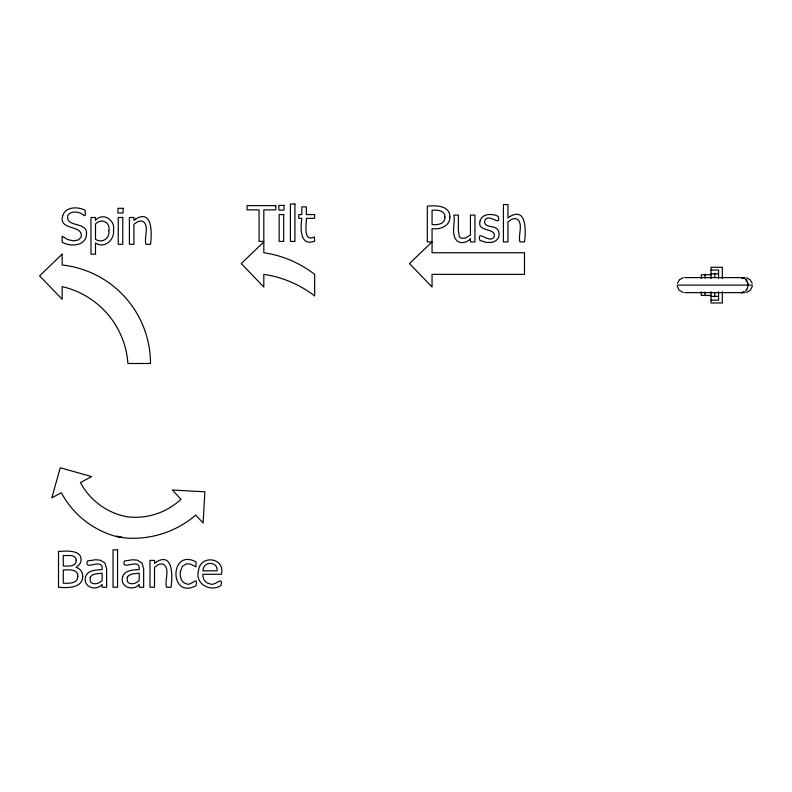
<?xml version="1.0" encoding="UTF-8"?>
<svg xmlns="http://www.w3.org/2000/svg" width="792" height="792" viewBox="0 0 792 792"><rect width="100%" height="100%" fill="white"/><g stroke="black" fill="none" stroke-linecap="round" stroke-linejoin="round"><path stroke-width="1.19" d="M752.321 286.219L750.192 290.436L746.351 292.495M122.245 537.639L117.949 536.946A88.605 88.605 0 0 1 61.35 492.733L51.817 497.831L60.261 467.745L91.624 476.576L80.428 482.556A66.983 66.983 0 0 0 126.413 516.691A66.983 66.983 0 0 0 180.992 499.287L172.329 490.01L204.861 491.812L203.108 523.017L195.733 515.107A96.327 96.327 0 0 1 125.651 537.986L117.632 536.451M677.417 283.288L679.655 279.546L683.239 277.745M746.846 289.298L746.658 289.595A7.524 6.633 -90 0 0 745.282 279.081A7.524 6.633 90 0 1 746.45 280.348L746.846 280.942A7.524 6.633 90 0 1 747.955 285.12M741.263 292.644L744.163 291.921A7.524 6.633 -90 0 1 741.322 292.644M711.038 270.072L718.552 270.072L718.552 278.497M711.038 273.834L718.552 273.834M711.038 274.774L701.257 274.774L701.257 278.428M684.714 277.596L744.876 277.596M744.163 278.319A7.524 6.633 -90 0 0 741.322 277.596A7.524 6.633 90 0 1 744.163 278.319L741.263 277.596M677.19 285.12L752.4 285.12M684.714 292.644L744.876 292.644M711.038 295.456L701.257 295.456L701.257 291.812M711.038 296.396L718.552 296.396M711.038 300.158L718.552 300.158L718.552 291.733M746.351 277.745L750.192 279.804L752.172 283.288M683.239 292.495L679.14 290.169L677.269 286.219M116.761 536.045L120.948 537.501M722.314 278.537L722.314 267.26L711.038 267.26L711.038 278.497M722.314 291.703L722.314 302.98L711.038 302.98L711.038 291.733M714.79 273.299L714.79 277.596M714.79 292.644L714.79 296.941M705.019 274.774L705.019 278.22M705.019 292.01L705.019 295.456M746.45 289.892A7.524 6.633 -90 0 1 745.282 291.159M180.388 571.557C179.744 576.19 180.952 582.595 186.288 583.744C191.268 586.832 198.356 574.447 196.01 585.714C169.26 599.92 169.3 547.925 196.01 561.845L196.01 566.904L190.456 564.053L186.348 563.854L182.378 566.339L180.388 571.557M113.484 230.185C114.84 239.778 104.376 249.114 95.495 242.956L95.495 254.192L90.981 254.192L90.981 217.473L95.495 217.473L95.495 220.285C102.91 211.88 115.474 219.899 113.484 230.185M198.475 570.854C194.822 584.11 210.444 592.307 220.938 585.595C223.532 574.636 214.691 587.03 209.751 583.753C205.197 583.209 202.564 578.566 202.851 574.279L221.433 574.279C225.433 557.241 199.95 554.301 198.475 570.854M77.814 576.437C77.883 583.872 68.439 583.457 63.261 583.169L63.261 569.963C68.32 569.814 78.269 568.745 77.814 576.437M449.866 216.949C450.183 226.185 439.798 229.937 432.056 228.601L432.056 252.737L524.502 252.737L524.502 274.359L432.056 274.359L432.056 287.05L409.484 263.548L432.056 241.926L427.294 241.926L427.294 206.167C435.442 205.296 450.044 205.296 449.866 216.949M480.11 220.909C476.507 232.66 496.158 227.126 494.238 236.689C489.634 244.857 476.774 228.363 479.813 240.313L486.12 242.392L491.228 242.421A10.237 10.237 0 0 0 496.525 240.125C501.158 236.432 499.485 227.789 493.238 227.017C489.803 226.334 482.863 225.591 484.932 220.384C488.991 212.513 501.197 227.631 498.237 216.394C492.476 213.385 482.14 213.216 480.11 220.909M62.637 216.038C58.291 231.155 84.11 224.205 81.041 237.293L78.398 239.917L73.567 240.837L67.835 239.63L62.162 236.204L62.162 242.164C70.27 247.154 86.14 246.183 86.486 234.115C87.912 220.928 64.756 228.136 67.884 215.345C70.537 211.226 76.329 211.513 80.368 213.167C85.358 215.761 85.714 218.354 85.1 210.197C77.764 206.484 65.231 206.465 62.637 216.038M82.754 576.249C82.655 588.456 66.974 588.06 58.509 587.228L58.509 551.47C65.993 550.965 83.526 549.272 80.744 561.924C80.081 564.389 77.883 566.023 76.062 567.369C80.081 568.359 82.863 572.131 82.754 576.249M108.821 230.68C110.266 238.352 101.861 243.748 95.495 239.283L95.495 224.077C100.891 217.741 110.85 222.146 108.821 230.68M85.546 576.863C82.497 586.793 96.188 591.812 102.119 584.367L102.119 587.228L106.603 587.228L106.603 568.874L104.98 563.013L100.287 560.182L95.634 559.756L87.437 560.974C83.497 572.002 103.514 556.469 102.119 569.577C96.337 570.052 87.556 569.933 85.546 576.863M122.602 576.863C119.543 586.793 133.244 591.812 139.164 584.367L139.164 587.228L143.659 587.228L143.659 568.874L142.035 563.013L137.343 560.182L132.68 559.756L124.492 560.974C120.552 572.002 140.57 556.469 139.164 569.577C133.393 570.052 124.611 569.933 122.602 576.863M90.209 577.338L90.239 581.179L91.209 582.635C94.694 585.11 99.297 583.259 102.119 580.625L102.119 573.18C98.109 573.853 92.456 573.141 90.209 577.338M127.265 577.338L127.294 581.179L128.264 582.635C131.749 585.11 136.353 583.259 139.164 580.625L139.164 573.18C135.155 573.853 129.512 573.141 127.265 577.338M444.926 217.067C445.322 224.047 437.313 225.245 432.056 224.542L432.056 210.246C437.016 209.741 445.292 210.276 444.926 217.067M76.131 560.211C76.517 567.121 67.766 566.092 63.261 565.993L63.261 555.529C67.399 555.944 75.983 553.766 76.131 560.211M203.524 567.834L202.851 570.824L217.048 570.824C218.345 562.577 206.088 560.687 203.524 567.834M62.162 254.192L39.6 275.814L62.162 299.317L62.162 286.625A84.982 84.982 0 0 1 127.918 363.488L150.49 363.488A99.059 99.059 0 0 0 62.162 265.003L62.162 254.192M263.815 241.926L241.253 263.548L263.815 287.05L263.815 274.359A108.791 108.791 0 0 1 314.652 295.98L314.652 274.359A108.791 108.791 0 0 0 263.815 252.737L263.815 241.926M135.917 218.859L133.917 220.453L133.917 217.473L129.403 217.473L129.403 244.302L133.917 244.302L133.917 224.275L137.412 221.928A7.702 7.702 0 0 1 142.402 221.156C150.124 225.086 143.669 237.867 145.975 244.302L150.49 244.302C151.777 235.145 153.193 208.781 135.917 218.859M509.939 216.493L507.939 218.077L507.939 204.564L503.425 204.564L503.425 241.926L507.939 241.926L507.939 221.899L511.434 219.552A7.702 7.702 0 0 1 516.424 218.78C524.136 222.71 517.681 235.501 519.988 241.926L524.502 241.926C525.789 232.779 527.215 206.405 509.939 216.493M156.519 561.785L154.509 563.379L154.509 560.399L149.995 560.399L149.995 587.228L154.509 587.228L154.509 567.201L158.004 564.854A7.702 7.702 0 0 1 163.004 564.082C170.716 568.003 164.261 580.793 166.567 587.228L171.082 587.228C172.369 578.071 173.794 551.697 156.519 561.785M470.428 238.946C467.141 242.243 461.716 244.015 457.528 241.352C450.292 234.877 455.558 223.285 453.856 215.097L458.37 215.097L458.37 230.373L459.231 236.382A3.475 3.475 0 0 0 461.894 238.253L465.171 238.135L470.428 235.125L470.428 215.097L474.943 215.097L474.943 241.926L470.428 241.926L470.428 238.946M314.394 237.095C302.504 242.184 306.781 224.007 306.346 218.325L314.652 218.325L314.652 214.573L306.346 214.573L306.346 206.86L301.831 206.86L301.831 214.573L298.782 214.573L298.782 218.325L301.831 218.325C300.495 227.512 299.505 246.866 314.652 241.154L314.394 237.095M294.921 204.029L290.407 204.029L290.407 241.402L294.921 241.402L294.921 204.029M283.991 205.405L278.853 205.405L278.853 210.088L283.991 210.088L283.991 205.405M275.824 205.643L247.055 205.643L247.055 209.87L259.063 209.87L259.063 241.402L263.815 241.402L263.815 209.87L275.824 209.87L275.824 205.643M123.087 208.306L117.949 208.306L117.949 212.989L123.087 212.989L123.087 208.306M283.675 214.573L279.16 214.573L279.16 241.402L283.675 241.402L283.675 214.573M122.77 217.473L118.255 217.473L118.255 244.302L122.77 244.302L122.77 217.473M117.553 549.856L113.038 549.856L113.038 587.228L117.553 587.228L117.553 549.856"/></g></svg>
